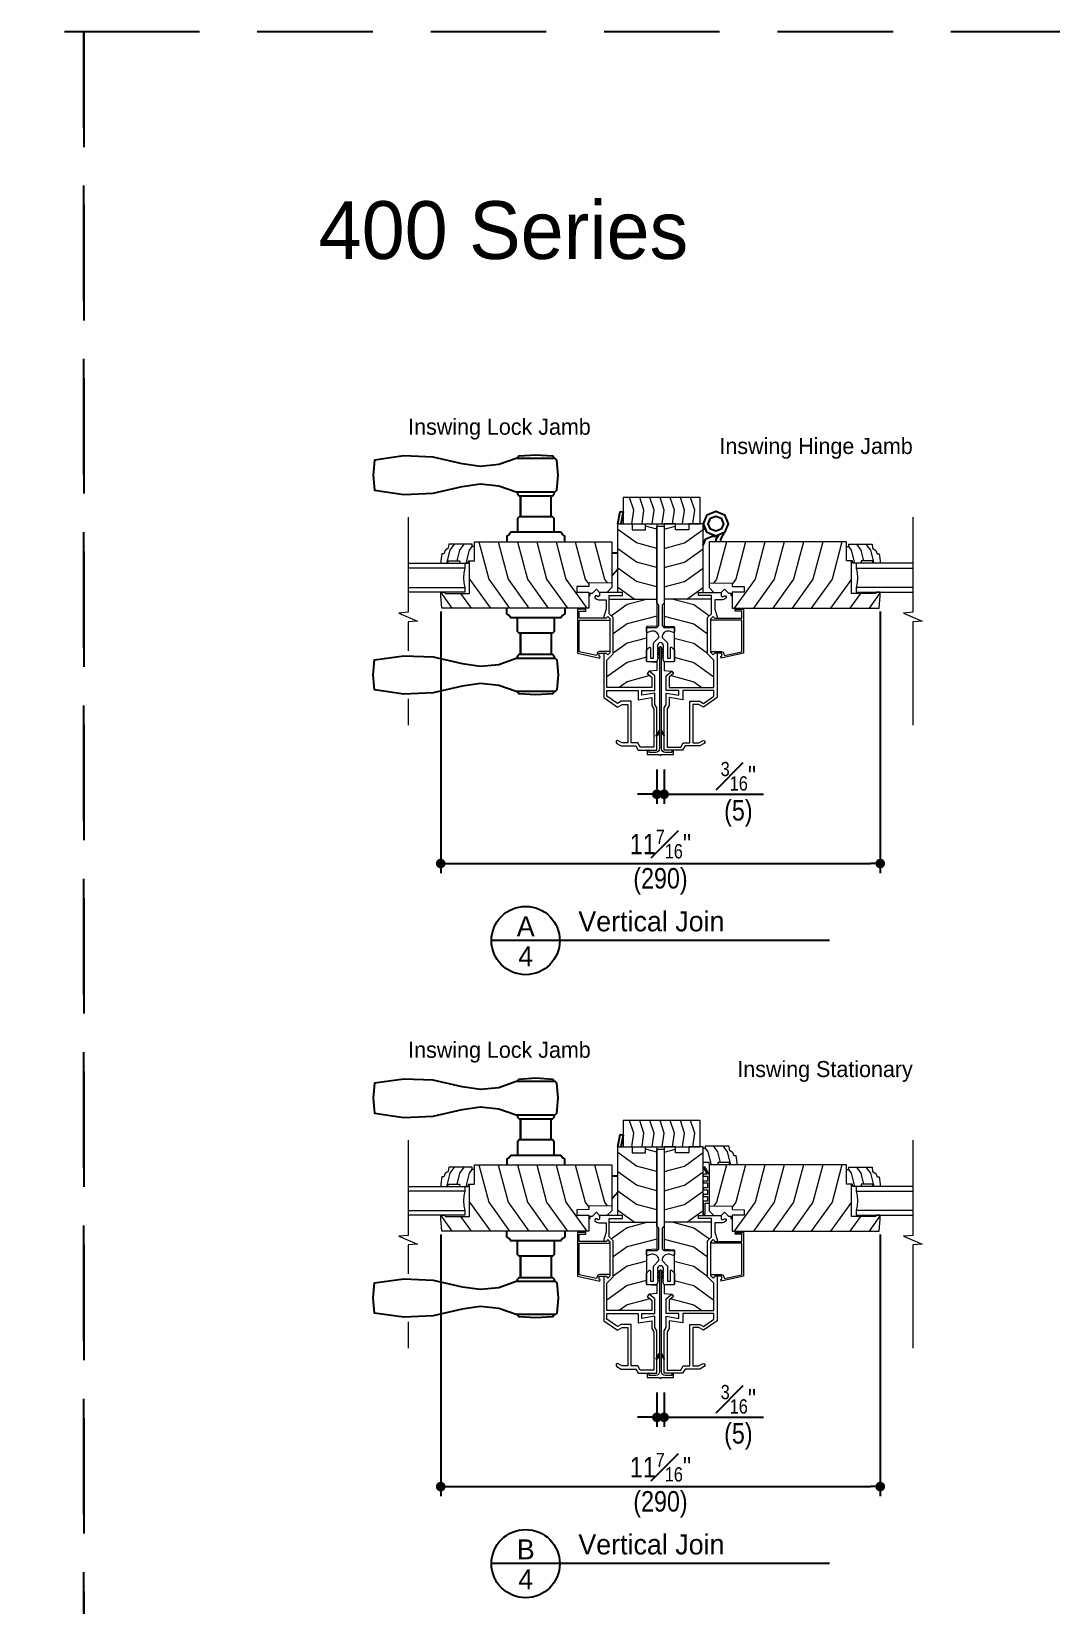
# Model space of a CAD drawing. Extents: x 0 to 204, y 0 to 88.
# Drawn here: x 134.64 to 161.11, y 47.13 to 88 of the extents above; entities that cross this region are included whole.
import ezdxf
from ezdxf.enums import TextEntityAlignment as Align

# ---------------------------------------------------------------- set-up
doc = ezdxf.new("R2010")
doc.units = 0
doc.header["$LTSCALE"] = 6
doc.header["$MEASUREMENT"] = 0
doc.linetypes.add('DASHED', pattern=[0.75, 0.5, -0.25])
doc.layers.get('0').update_dxf_attribs({"linetype": 'CONTINUOUS'})
doc.layers.get('Defpoints').update_dxf_attribs({"linetype": 'CONTINUOUS'})
for name, color, linetype in [('A-ANNO-DIMS', 3, 'CONTINUOUS'), ('A-ANNO-TEXT', 4, 'CONTINUOUS'), ('A-DETL-MBND', 8, 'CONTINUOUS')]:
    doc.layers.add(name, color=color, linetype=linetype)
doc.layers.add('A-DETL-MCUT', color=6, linetype='CONTINUOUS', lineweight=20)
doc.layers.add('A-DETL-PATT', color=8, linetype='CONTINUOUS', lineweight=5)
doc.layers.add('PLOT VIEW', color=1, linetype='DASHED', plot=False)
doc.styles.add('ADF Text', font='FRABK.TTF', dxfattribs={"width": 0.85})
doc.dimstyles.new('1 1_2 inches equals 1 foot', dxfattribs={"dimtxt": 0.53125, "dimasz": 0.25, "dimexe": 0.25, "dimexo": 0.5, "dimgap": 0.125, "dimtad": 1, "dimdec": 6, "dimzin": 3, "dimdsep": 46, "dimlunit": 4, "dimtxsty": 'ADF Text', "dimblk": 'DOT', "dimcen": 0, "dimclrd": 256, "dimclre": 256, "dimclrt": 256, "dimadec": 0, "dimazin": 0, "dimtfac": 0.7, "dimtdec": 6, "dimtix": 1, "dimtmove": 0, "dimatfit": 0, "dimldrblk": 'DOT', "dimfxl": 0, "dimfrac": 1, "dimtolj": 1, "dimtzin": 4, "dimlwd": -1, "dimlwe": -1, "dimarcsym": 0})

# ---------------------------------------------------------------- blocks, each defined once
blk = doc.blocks.new('AW Mull Detail Tag')
at = {"layer": 'A-ANNO-TEXT'}
blk.add_line((8.771, 0), (0, 0), dxfattribs=at)
blk.add_circle((0.886, 0), 0.886, dxfattribs=at)
blk = doc.blocks.new('Vertical Join Tag')
at = {"layer": 'A-ANNO-TEXT'}
blk.add_blockref('AW Mull Detail Tag', (0, 0), dxfattribs=at)
at = {"layer": 'A-ANNO-TEXT', "insert": (2.254, 0.232), "char_height": 0.52083, "width": 7.63397, "attachment_point": 7, "line_spacing_factor": 1.04, "style": 'ADF Text'}
blk.add_mtext('{\\W1;Vertical Join}', dxfattribs=at)
blk = doc.blocks.new('400 Series Interior Casing 8')
at = {"layer": 'A-DETL-MCUT'}
blk.add_lwpolyline([(-0.11, 0.687), (-2.11, 0.687), (-2.11, 0), (-0.11, 0)], close=True, dxfattribs=at)
at = {"layer": 'A-DETL-PATT'}
for points in [[(-1.885, 0), (-1.834, 0.359), (-1.943, 0.687)], [(-1.621, 0), (-1.571, 0.359), (-1.68, 0.687)], [(-1.358, 0), (-1.307, 0.359), (-1.416, 0.687)], [(-1.094, 0), (-1.044, 0.359), (-1.153, 0.687)], [(-0.831, 0), (-0.78, 0.359), (-0.889, 0.687)], [(-0.567, 0), (-0.517, 0.359), (-0.626, 0.687)], [(-0.304, 0), (-0.253, 0.359), (-0.362, 0.687)]]:
    blk.add_lwpolyline(points, dxfattribs=at)
blk = doc.blocks.new('Breakline With Space 1')
at = {"layer": 'A-DETL-MCUT'}
for points in [[(0, 2.593), (0, 0.124), (-0.244, 0.102), (0.244, -0.102), (0, -0.124), (0, -0.876)], [(0, -2.123), (0, -2.802)]]:
    blk.add_lwpolyline(points, dxfattribs=at)
blk = doc.blocks.new('400 Series Door Alum Join')
at = {"layer": 'A-DETL-MCUT'}
for points in [[(-5.84, -0.342, 1.000026), (-5.84, -0.295), (-5.876, -0.295), (-5.876, -0.119, -0.414214), (-5.782, -0.025), (-3.157, -0.025, 1), (-3.157, 0.027), (-5.782, 0.027, -0.414214), (-5.876, 0.121), (-5.876, 0.297), (-5.84, 0.297, 1.000026), (-5.84, 0.344), (-5.931, 0.344), (-5.931, 0.024, 1), (-5.931, -0.022), (-5.931, -0.342)], [(-2.759, -0.34), (-2.729, -0.235), (-2.729, -0.196, 0.414214), (-2.885, -0.04), (-2.895, -0.04), (-3.026, -0.172, -0.198912), (-3.04, -0.178), (-3.416, -0.178, 0.414214), (-3.426, -0.188), (-3.426, -0.25, 0.414214), (-3.416, -0.26), (-3.163, -0.26, -0.668179), (-3.149, -0.294), (-3.209, -0.354, -0.198912), (-3.223, -0.36), (-3.506, -0.36, -0.414214), (-3.526, -0.34), (-3.526, -0.109, -0.311802), (-3.513, -0.09), (-3.428, -0.058, -0.524621), (-3.421, -0.062), (-3.421, -0.067, 0.596322), (-3.406, -0.076), (-3.379, -0.058, -0.596322), (-3.371, -0.062), (-3.371, -0.067, 0.596322), (-3.356, -0.076), (-3.329, -0.058, -0.596322), (-3.321, -0.062), (-3.321, -0.067, 0.596322), (-3.306, -0.076), (-3.279, -0.058, -0.596322), (-3.271, -0.062), (-3.271, -0.067, 0.596322), (-3.256, -0.076), (-3.229, -0.058, -0.596322), (-3.221, -0.062), (-3.221, -0.067, 0.596322), (-3.206, -0.076), (-3.179, -0.058, -0.596322), (-3.171, -0.062), (-3.171, -0.067, 0.414214), (-3.161, -0.077), (-3.103, -0.077, 1), (-3.103, 0.077), (-3.141, 0.077, 0.414214), (-3.151, 0.067), (-3.151, 0.062, -0.596322), (-3.159, 0.058), (-3.186, 0.076, 0.596322), (-3.201, 0.067), (-3.201, 0.062, -0.596322), (-3.209, 0.058), (-3.236, 0.076, 0.596322), (-3.251, 0.067), (-3.251, 0.062, -0.596322), (-3.259, 0.058), (-3.286, 0.076, 0.596322), (-3.301, 0.067), (-3.301, 0.062, -0.596322), (-3.309, 0.058), (-3.336, 0.076, 0.596322), (-3.351, 0.067), (-3.351, 0.062, -0.596322), (-3.359, 0.058), (-3.386, 0.076, 0.596322), (-3.401, 0.067), (-3.401, 0.062, -0.506556), (-3.408, 0.058), (-3.512, 0.091, -0.327531), (-3.526, 0.11), (-3.526, 0.34, -0.414214), (-3.506, 0.36), (-3.223, 0.36, -0.198912), (-3.209, 0.354), (-3.149, 0.294, -0.668179), (-3.163, 0.26), (-3.416, 0.26, 0.414214), (-3.426, 0.25), (-3.426, 0.188, 0.414214), (-3.416, 0.178), (-3.04, 0.178, -0.198912), (-3.026, 0.172), (-2.895, 0.04), (-2.885, 0.04, 0.414214), (-2.729, 0.196), (-2.729, 0.235), (-2.759, 0.34, -0.498342), (-2.744, 0.36), (-2.635, 0.36), (-2.635, 0.098, 0.198912), (-2.632, 0.091), (-2.584, 0.043, 0.198912), (-2.577, 0.04), (-2.058, 0.04, 0.198912), (-2.051, 0.043), (-2.006, 0.088, -0.198912), (-1.992, 0.094), (-0.02, 0.094, -0.414214), (0, 0.074), (0, -0.074, -0.414214), (-0.02, -0.094), (-1.992, -0.094, -0.198912), (-2.006, -0.088), (-2.051, -0.043, 0.198912), (-2.058, -0.04), (-2.577, -0.04, 0.198912), (-2.584, -0.043), (-2.632, -0.091, 0.198912), (-2.635, -0.098), (-2.635, -0.36), (-2.744, -0.36, -0.498342)]]:
    blk.add_lwpolyline(points, format="xyb", close=True, dxfattribs=at)
for points in [[(-5.347, 0.027), (-5.45, 0.087, -1), (-5.438, 0.109), (-5.297, 0.027)], [(-3.307, 0.027), (-3.331, 0.047, -1), (-3.311, 0.07), (-3.26, 0.027)], [(-3.198, 0.027), (-3.222, 0.047, -1), (-3.202, 0.07), (-3.15, 0.026)], [(-5.347, -0.025), (-5.45, -0.085, 1), (-5.438, -0.106), (-5.297, -0.025)], [(-3.307, -0.025), (-3.331, -0.045, 1), (-3.311, -0.068), (-3.26, -0.025)], [(-3.198, -0.025), (-3.222, -0.045, 1), (-3.202, -0.068), (-3.15, -0.024)]]:
    blk.add_lwpolyline(points, format="xyb", dxfattribs=at)
blk = doc.blocks.new('Breakline 1')
at = {"layer": 'A-DETL-MCUT'}
blk.add_lwpolyline([(2.593, 0), (0.124, 0), (0.102, 0.244), (-0.102, -0.244), (-0.124, 0), (-2.802, 0)], dxfattribs=at)
blk = doc.blocks.new('3_4 Glass-flat-4')
at = {"layer": 'A-DETL-MCUT'}
for p, q in [((0, -0.125), (1.469, -0.125)), ((1.469, -0.625), (0, -0.625))]:
    blk.add_line(p, q, dxfattribs=at)
blk.add_lwpolyline([(1.469, 0), (0, 0), (0, -0.125), (0.027, -0.247), (0.036, -0.375), (0.027, -0.503), (0, -0.625), (0, -0.75), (1.469, -0.75)], dxfattribs=at)
at = {"layer": 'A-DETL-MCUT', "const_width": 0.0000001}
for points in [[(0.186, -0.625), (0.186, -0.586), (0.067, -0.538), (0.067, -0.212), (0.186, -0.164), (0.186, -0.125)], [(0.375, -0.125), (0.375, -0.625)]]:
    blk.add_lwpolyline(points, dxfattribs=at)
blk = doc.blocks.new('400 Series Door Glass Stop-flat-5')
at = {"layer": 'A-DETL-MCUT'}
blk.add_lwpolyline([(0.758, -0.102), (0.797, -0.19), (0.844, -0.19), (0.875, -0.376), (0.875, -0.438), (0.684, -0.438), (0.679, -0.376), (0.383, -0.376), (0.378, -0.438), (0.161, -0.438), (0.156, -0.376), (0, -0.376), (0, 0), (0.057, 0), (0.057, 0.062), (0.667, 0.062), (0.677, -0.048), (0.758, -0.102)], dxfattribs=at)
at = {"layer": 'A-DETL-PATT'}
for points in [[(0.218, -0.438), (0.128, -0.097), (0.057, 0.002)], [(0.451, -0.376), (0.378, -0.097), (0.264, 0.062)], [(0.718, -0.438), (0.628, -0.097), (0.514, 0.062)]]:
    blk.add_lwpolyline(points, dxfattribs=at)
blk = doc.blocks.new('400 Series Inswing Stile Rail')
at = {"layer": 'A-DETL-MCUT'}
blk.add_lwpolyline([(3.688, -1.337), (3.688, -0.494), (3.563, -0.494), (3.563, 0), (0, 0), (0, -1.063), (0.594, -1.073), (0.594, -1.157), (0.907, -1.162), (0.907, -1.301), (0.594, -1.306), (0.594, -1.719), (4.407, -1.719), (4.438, -1.4), (4.438, -1.306), (4.344, -1.306), (4.313, -1.337)], close=True, dxfattribs=at)
blk.add_lwpolyline([(0, -1.063), (0, -1.188), (0.123, -1.313), (0.313, -1.313), (0.398, -1.227), (0.5, -1.331), (0.563, -1.331), (0.563, -1.393), (0.594, -1.393)], dxfattribs=at)
at = {"layer": 'A-DETL-PATT'}
for points in [[(0.444, 0), (0.188, -0.965), (0.117, -1.065)], [(0.944, 0), (0.688, -0.965), (0.594, -1.097)], [(1.444, 0), (1.188, -0.965), (0.649, -1.719)], [(1.944, 0), (1.688, -0.965), (1.149, -1.719)], [(2.444, 0), (2.188, -0.965), (1.649, -1.719)], [(2.944, 0), (2.688, -0.965), (2.149, -1.719)], [(3.444, 0), (3.188, -0.965), (2.649, -1.719)], [(3.688, -0.965), (3.149, -1.719)], [(3.922, -1.337), (3.649, -1.719)], [(4.438, -1.315), (4.149, -1.719)]]:
    blk.add_lwpolyline(points, dxfattribs=at)
at = {"layer": 'A-DETL-MCUT'}
for name, p in [('400 Series Door Glass Stop-flat-5', (3.563, -0.118)), ('3_4 Glass-flat-4', (3.813, -0.556))]:
    blk.add_blockref(name, p, dxfattribs=at)
blk = doc.blocks.new('400 Series Stile Rail-flat-2')
at = {"layer": 'A-DETL-MCUT'}
for points in [[(-0.156, -1.313), (-0.156, 0.469), (-0.532, 0.469), (-0.532, 0.313), (-0.874, 0.313), (-0.874, 0.469), (-1.172, 0.469), (-1.172, -2.186), (-0.906, -2.2), (-0.906, -3.107), (-1.172, -3.121), (-1.172, -3.341), (-0.974, -3.356)], [(0.203, -2.89), (0.203, -4.044), (-0.148, -4.289), (-0.27, -4.219), (-0.422, -4.219), (-0.422, -5.219), (-0.27, -5.219), (-0.171, -5.162), (-0.14, -5.157), (-0.115, -5.176), (-0.112, -5.207), (-0.131, -5.231), (-0.248, -5.299), (-0.629, -5.299), (-0.691, -5.406), (-1.172, -5.406), (-1.172, -4.309), (-1.122, -4.223), (-1.122, -3.929), (-0.785, -3.982), (-0.785, -3.855), (-1.122, -3.855), (-1.122, -3.475), (-0.974, -3.356), (-0.924, -3.419), (-1.042, -3.513), (-1.042, -3.779), (0.123, -3.779), (0.123, -3.071), (-0.041, -2.908), (-0.041, -1.967), (0.063, -1.864), (0.063, -1.393), (-0.281, -1.393), (-0.281, -1.313), (0.313, -1.313), (0.313, -1.403), (0.347, -1.423), (0.392, -1.397), (0.423, -1.397), (0.438, -1.424), (0.438, -1.452), (0.393, -1.489), (0.344, -1.5), (0.143, -1.5), (0.143, -1.744), (0.203, -1.938), (0.203, -1.984)], [(0.063, -1.487), (-1.172, -1.487)], [(0.039, -2.843), (0.315, -2.843), (0.358, -2.861), (0.394, -2.951), (0.844, -2.85), (0.844, -2.031), (0.039, -2.031), (0.039, -2), (0.101, -1.939), (0.146, -1.984), (0.844, -1.984), (0.844, -1.797), (0.672, -1.797), (0.672, -1.75), (0.891, -1.75), (0.891, -2.887), (0.307, -3.019), (0.298, -2.976), (0.328, -2.969), (0.328, -2.89), (0.146, -2.89), (0.101, -2.936), (0.039, -2.875), (0.039, -2.031)]]:
    blk.add_lwpolyline(points, dxfattribs=at)
blk.add_lwpolyline([(-0.675, -5.219), (-0.502, -5.219), (-0.502, -4.139), (-0.248, -4.139), (-0.152, -4.195), (0.123, -4.002), (0.123, -3.859), (-0.685, -3.859), (-0.685, -4.099), (-1.042, -4.043), (-1.042, -4.244), (-1.092, -4.331), (-1.092, -5.326), (-0.737, -5.326)], close=True, dxfattribs=at)
at = {"layer": 'A-DETL-PATT'}
for points in [[(-1.172, 0.332), (-0.874, 0.411)], [(-1.172, -0.168), (-0.643, -0.028), (-0.156, 0.32)], [(-1.172, -0.668), (-0.643, -0.528), (-0.156, -0.18)], [(-1.172, -1.168), (-0.643, -1.028), (-0.156, -0.68)], [(-0.585, -1.487), (-0.156, -1.18)], [(-0.94, -1.487), (-0.404, -1.629), (0.005, -1.921)], [(-1.172, -1.925), (-0.404, -2.129), (-0.041, -2.389)], [(-0.906, -2.496), (-0.404, -2.629), (-0.041, -2.889)], [(-0.906, -2.996), (-0.404, -3.129), (0.123, -3.506)], [(-0.992, -3.473), (-0.404, -3.629), (-0.194, -3.779)]]:
    blk.add_lwpolyline(points, dxfattribs=at)
at = {"layer": 'A-DETL-MCUT'}
blk.add_blockref('400 Series Inswing Stile Rail', (0, 0), dxfattribs=at)
blk = doc.blocks.new('400 Series Door Glass Stop-flat-6')
at = {"layer": 'A-DETL-MCUT'}
blk.add_lwpolyline([(0.758, -0.102), (0.797, -0.19), (0.844, -0.19), (0.875, -0.376), (0.875, -0.438), (0.684, -0.438), (0.679, -0.376), (0.383, -0.376), (0.378, -0.438), (0.161, -0.438), (0.156, -0.376), (0, -0.376), (0, 0), (0.057, 0), (0.057, 0.062), (0.667, 0.062), (0.677, -0.048), (0.758, -0.102)], dxfattribs=at)
at = {"layer": 'A-DETL-PATT'}
for points in [[(0.218, -0.438), (0.128, -0.097), (0.057, 0.002)], [(0.451, -0.376), (0.378, -0.097), (0.264, 0.062)], [(0.718, -0.438), (0.628, -0.097), (0.514, 0.062)]]:
    blk.add_lwpolyline(points, dxfattribs=at)
blk = doc.blocks.new('400 Series Inswing Door Stat. Frame-flat-1')
at = {"layer": 'A-DETL-MCUT'}
blk.add_lwpolyline([(1.172, -0.709), (1.059, -0.513), (1.016, -0.538), (1.115, -0.71), (1.016, -0.71), (1.016, -0.76), (1.123, -0.76), (1.123, -0.885), (1.016, -0.885), (1.016, -0.935), (1.123, -0.935), (1.123, -1.06), (1.016, -1.06), (1.016, -1.11), (1.123, -1.11), (1.123, -1.235), (1.016, -1.235), (1.016, -1.285), (1.123, -1.285), (1.123, -1.41), (1.016, -1.41), (1.016, -1.745), (1.066, -1.745), (1.066, -1.46), (1.172, -1.46)], dxfattribs=at)
for name, p in [('400 Series Stile Rail-flat-2', (1.172, -0.469)), ('400 Series Door Glass Stop-flat-6', (1.016, -0.031))]:
    blk.add_blockref(name, p, dxfattribs=at)
blk = doc.blocks.new('_DOT')
at = {"color": 0, "linetype": 'ByBlock'}
blk.add_line((-0.5, 0), (-1, 0), dxfattribs=at)
at = {"color": 0, "linetype": 'ByBlock', "const_width": 0.5}
blk.add_lwpolyline([(-0.25, 0, 1), (0.25, 0, 1)], format="xyb", close=True, dxfattribs=at)
blk = doc.blocks.new('*D118')
at = {"layer": 'A-ANNO-DIMS', "linetype": 'ByBlock', "transparency": 16777216}
for p, q in [((150.87, 68.841), (150.87, 67.945)), ((151.058, 68.841), (151.058, 67.945)), ((150.62, 68.195), (150.37, 68.195)), ((150.87, 68.195), (151.058, 68.195)), ((151.308, 68.195), (153.639, 68.195))]:
    blk.add_line(p, q, dxfattribs=at)
at = {"layer": 'Defpoints', "color": 0, "transparency": 16777216}
for p in [(150.87, 69.341), (151.058, 69.341), (151.058, 68.195)]:
    blk.add_point(p, dxfattribs=at)
at = {"layer": 'A-ANNO-DIMS', "transparency": 16777216, "xscale": 0.25, "yscale": 0.25, "zscale": 0.25}
blk.add_blockref('_DOT', (150.87, 68.195), dxfattribs=at)
at = {"layer": 'A-ANNO-DIMS', "transparency": 16777216, "xscale": 0.25, "yscale": 0.25, "zscale": 0.25, "rotation": 180}
blk.add_blockref('_DOT', (151.058, 68.195), dxfattribs=at)
at = {"layer": 'A-ANNO-DIMS', "transparency": 16777216, "insert": (152.986, 68.195), "char_height": 0.53125, "attachment_point": 5, "style": 'ADF Text'}
blk.add_mtext('\\A1;{\\H0.700000x;\\S3#16;}"\\P\\f [;\\fFranklin Gothic Book;(5)\\f]', dxfattribs=at)
blk = doc.blocks.new('*D119')
at = {"layer": 'A-ANNO-DIMS', "linetype": 'ByBlock', "transparency": 16777216}
for p, q in [((145.26, 72.941), (145.26, 66.147)), ((156.668, 72.941), (156.668, 66.147)), ((145.51, 66.397), (156.418, 66.397))]:
    blk.add_line(p, q, dxfattribs=at)
at = {"layer": 'Defpoints', "color": 0, "transparency": 16777216}
for p in [(145.26, 73.441), (156.668, 73.441), (156.668, 66.397)]:
    blk.add_point(p, dxfattribs=at)
at = {"layer": 'A-ANNO-DIMS', "transparency": 16777216, "xscale": 0.25, "yscale": 0.25, "zscale": 0.25, "rotation": 180}
blk.add_blockref('_DOT', (145.26, 66.397), dxfattribs=at)
at = {"layer": 'A-ANNO-DIMS', "transparency": 16777216, "xscale": 0.25, "yscale": 0.25, "zscale": 0.25}
blk.add_blockref('_DOT', (156.668, 66.397), dxfattribs=at)
at = {"layer": 'A-ANNO-DIMS', "transparency": 16777216, "char_height": 0.53125, "attachment_point": 5, "style": 'ADF Text'}
for s, insert in [('\\A1;11{\\H0.700000x;\\S7#16;}"', (150.964, 66.901)), ('\\A1;\\f [;\\fFranklin Gothic Book;(290)\\f]', (150.964, 65.934))]:
    blk.add_mtext(s, dxfattribs=dict(at, insert=insert))
blk = doc.blocks.new('*D124')
at = {"layer": 'A-ANNO-DIMS', "linetype": 'ByBlock', "transparency": 16777216}
for p, q in [((150.87, 52.664), (150.87, 51.768)), ((151.058, 52.664), (151.058, 51.768)), ((150.62, 52.018), (150.37, 52.018)), ((150.87, 52.018), (151.058, 52.018)), ((151.308, 52.018), (153.639, 52.018))]:
    blk.add_line(p, q, dxfattribs=at)
at = {"layer": 'Defpoints', "color": 0, "transparency": 16777216}
for p in [(150.87, 53.164), (151.058, 53.164), (151.058, 52.018)]:
    blk.add_point(p, dxfattribs=at)
at = {"layer": 'A-ANNO-DIMS', "transparency": 16777216, "xscale": 0.25, "yscale": 0.25, "zscale": 0.25}
blk.add_blockref('_DOT', (150.87, 52.018), dxfattribs=at)
at = {"layer": 'A-ANNO-DIMS', "transparency": 16777216, "xscale": 0.25, "yscale": 0.25, "zscale": 0.25, "rotation": 180}
blk.add_blockref('_DOT', (151.058, 52.018), dxfattribs=at)
at = {"layer": 'A-ANNO-DIMS', "transparency": 16777216, "insert": (152.986, 52.018), "char_height": 0.53125, "attachment_point": 5, "style": 'ADF Text'}
blk.add_mtext('\\A1;{\\H0.700000x;\\S3#16;}"\\P\\f [;\\fFranklin Gothic Book;(5)\\f]', dxfattribs=at)
blk = doc.blocks.new('*D125')
at = {"layer": 'A-ANNO-DIMS', "linetype": 'ByBlock', "transparency": 16777216}
for p, q in [((145.26, 56.764), (145.26, 49.969)), ((156.668, 56.764), (156.668, 49.969)), ((145.51, 50.219), (156.418, 50.219))]:
    blk.add_line(p, q, dxfattribs=at)
at = {"layer": 'Defpoints', "color": 0, "transparency": 16777216}
for p in [(145.26, 57.264), (156.668, 57.264), (156.668, 50.219)]:
    blk.add_point(p, dxfattribs=at)
at = {"layer": 'A-ANNO-DIMS', "transparency": 16777216, "xscale": 0.25, "yscale": 0.25, "zscale": 0.25, "rotation": 180}
blk.add_blockref('_DOT', (145.26, 50.219), dxfattribs=at)
at = {"layer": 'A-ANNO-DIMS', "transparency": 16777216, "xscale": 0.25, "yscale": 0.25, "zscale": 0.25}
blk.add_blockref('_DOT', (156.668, 50.219), dxfattribs=at)
at = {"layer": 'A-ANNO-DIMS', "transparency": 16777216, "char_height": 0.53125, "attachment_point": 5, "style": 'ADF Text'}
for s, insert in [('\\A1;11{\\H0.700000x;\\S7#16;}"', (150.964, 50.724)), ('\\A1;\\f [;\\fFranklin Gothic Book;(290)\\f]', (150.964, 49.757))]:
    blk.add_mtext(s, dxfattribs=dict(at, insert=insert))
blk = doc.blocks.new('400 Series Join Details')
at = {"layer": 'PLOT VIEW'}
blk.add_lwpolyline([(0, 88), (68, 88), (68, 0), (0, 0)], close=True, dxfattribs=at)
at = {"layer": 'A-ANNO-TEXT', "color": 8, "insert": (6.094, 82.072), "char_height": 1.5, "width": 10.85721, "attachment_point": 7, "style": 'ADF Text'}
blk.add_mtext('{\\fFranklin Gothic Demi Cond|b0|i0|c0|p34;\\W1;400 Series}', dxfattribs=at)
blk = doc.blocks.new('400 Series Inswing Hinged Door Handle-flat-1')
at = {"layer": 'A-DETL-MBND'}
for p, q in [((1.574, -0.65), (1.574, -1.2)), ((2.364, -1.2), (2.364, -0.65))]:
    blk.add_line(p, q, dxfattribs=at)
for points in [[(1.219, 0), (1.219, -0.15), (1.281, -0.188), (1.319, -0.25), (2.619, -0.25), (2.657, -0.188), (2.719, -0.15), (2.719, 0)], [(1.494, -0.25), (1.494, -0.605), (1.539, -0.65), (2.399, -0.65), (2.444, -0.605), (2.444, -0.25)], [(1.574, -0.65), (1.574, -1.2)], [(2.364, -0.65), (2.364, -1.2)], [(2.444, -1.3), (2.444, -1.245), (2.399, -1.2), (1.539, -1.2), (1.494, -1.245), (1.494, -1.3)], [(1.484, -2.166), (1.532, -2.222), (1.969, -2.254), (2.406, -2.222), (2.454, -2.166)]]:
    blk.add_lwpolyline(points, dxfattribs=at)
blk.add_lwpolyline([(5.396, -1.235), (4.63, -1.268), (3.882, -1.441), (3.406, -1.508), (2.929, -1.46), (2.476, -1.3), (1.47, -1.3), (1.425, -1.341), (1.391, -1.733), (1.425, -2.125), (1.47, -2.166), (2.476, -2.166), (2.929, -2.006), (3.406, -1.958), (3.882, -2.025), (4.63, -2.198), (5.396, -2.231), (6.157, -2.125), (6.191, -1.733), (6.157, -1.341)], close=True, dxfattribs=at)
blk = doc.blocks.new('400 Series Inswing Hinged Door Handle-flat-2')
at = {"layer": 'A-DETL-MBND'}
for p, q in [((1.574, 0.65), (1.574, 1.2)), ((2.364, 1.2), (2.364, 0.65))]:
    blk.add_line(p, q, dxfattribs=at)
blk.add_lwpolyline([(5.396, 1.235), (4.63, 1.268), (3.882, 1.441), (3.406, 1.508), (2.929, 1.46), (2.476, 1.3), (1.47, 1.3), (1.425, 1.341), (1.391, 1.733), (1.425, 2.125), (1.47, 2.166), (2.476, 2.166), (2.929, 2.006), (3.406, 1.958), (3.882, 2.025), (4.63, 2.198), (5.396, 2.231), (6.157, 2.125), (6.191, 1.733), (6.157, 1.341)], close=True, dxfattribs=at)
for points in [[(1.484, 2.166), (1.532, 2.222), (1.969, 2.254), (2.406, 2.222), (2.454, 2.166)], [(2.444, 1.3), (2.444, 1.245), (2.399, 1.2), (1.539, 1.2), (1.494, 1.245), (1.494, 1.3)], [(1.574, 0.65), (1.574, 1.2)], [(2.364, 0.65), (2.364, 1.2)], [(1.494, 0.25), (1.494, 0.605), (1.539, 0.65), (2.399, 0.65), (2.444, 0.605), (2.444, 0.25)], [(1.219, 0), (1.219, 0.15), (1.281, 0.188), (1.319, 0.25), (2.619, 0.25), (2.657, 0.188), (2.719, 0.15), (2.719, 0)]]:
    blk.add_lwpolyline(points, dxfattribs=at)
blk = doc.blocks.new('3_4 Glass-flat-6')
at = {"layer": 'A-DETL-MCUT'}
for p, q in [((0, -0.125), (1.469, -0.125)), ((1.469, -0.625), (0, -0.625))]:
    blk.add_line(p, q, dxfattribs=at)
blk.add_lwpolyline([(1.469, 0), (0, 0), (0, -0.125), (0.027, -0.247), (0.036, -0.375), (0.027, -0.503), (0, -0.625), (0, -0.75), (1.469, -0.75)], dxfattribs=at)
at = {"layer": 'A-DETL-MCUT', "const_width": 0.0000001}
for points in [[(0.186, -0.625), (0.186, -0.586), (0.067, -0.538), (0.067, -0.212), (0.186, -0.164), (0.186, -0.125)], [(0.375, -0.125), (0.375, -0.625)]]:
    blk.add_lwpolyline(points, dxfattribs=at)
blk = doc.blocks.new('400 Series Door Glass Stop-flat-9')
at = {"layer": 'A-DETL-MCUT'}
blk.add_lwpolyline([(0.758, -0.102), (0.797, -0.19), (0.844, -0.19), (0.875, -0.376), (0.875, -0.438), (0.684, -0.438), (0.679, -0.376), (0.383, -0.376), (0.378, -0.438), (0.161, -0.438), (0.156, -0.376), (0, -0.376), (0, 0), (0.057, 0), (0.057, 0.062), (0.667, 0.062), (0.677, -0.048), (0.758, -0.102)], dxfattribs=at)
at = {"layer": 'A-DETL-PATT'}
for points in [[(0.218, -0.438), (0.128, -0.097), (0.057, 0.002)], [(0.451, -0.376), (0.378, -0.097), (0.264, 0.062)], [(0.718, -0.438), (0.628, -0.097), (0.514, 0.062)]]:
    blk.add_lwpolyline(points, dxfattribs=at)
blk = doc.blocks.new('400 Series Stile Rail-flat-4')
at = {"layer": 'A-DETL-MCUT'}
for p, q in [((0, -1.063), (0, -1.188)), ((0, -1.188), (0.123, -1.313)), ((0.313, -1.313), (0.398, -1.227)), ((0.5, -1.331), (0.398, -1.227)), ((0.563, -1.331), (0.5, -1.331)), ((0.563, -1.393), (0.563, -1.331)), ((0.594, -1.393), (0.563, -1.393))]:
    blk.add_line(p, q, dxfattribs=at)
for points in [[(-0.156, -1.313), (-0.156, 0.469), (-0.532, 0.469), (-0.532, 0.313), (-0.874, 0.313), (-0.874, 0.469), (-1.172, 0.469), (-1.172, -2.186), (-0.906, -2.2), (-0.906, -3.107), (-1.172, -3.121), (-1.172, -3.341), (-0.974, -3.356)], [(0.203, -2.89), (0.203, -4.044), (-0.148, -4.289), (-0.27, -4.219), (-0.422, -4.219), (-0.422, -5.219), (-0.27, -5.219), (-0.171, -5.162), (-0.14, -5.157), (-0.115, -5.176), (-0.112, -5.207), (-0.131, -5.231), (-0.248, -5.299), (-0.629, -5.299), (-0.691, -5.406), (-1.172, -5.406), (-1.172, -4.309), (-1.122, -4.223), (-1.122, -3.929), (-0.785, -3.982), (-0.785, -3.855), (-1.122, -3.855), (-1.122, -3.475), (-0.974, -3.356), (-0.924, -3.419), (-1.042, -3.513), (-1.042, -3.779), (0.123, -3.779), (0.123, -3.071), (-0.041, -2.908), (-0.041, -1.967), (0.063, -1.864), (0.063, -1.393), (-0.281, -1.393), (-0.281, -1.313), (0.313, -1.313), (0.313, -1.403), (0.347, -1.423), (0.392, -1.397), (0.423, -1.397), (0.438, -1.424), (0.438, -1.452), (0.393, -1.489), (0.344, -1.5), (0.143, -1.5), (0.143, -1.744), (0.203, -1.938), (0.203, -1.984)], [(0.063, -1.487), (-1.172, -1.487)], [(0.039, -2.843), (0.315, -2.843), (0.358, -2.861), (0.394, -2.951), (0.844, -2.85), (0.844, -2.031), (0.039, -2.031), (0.039, -2), (0.101, -1.939), (0.146, -1.984), (0.844, -1.984), (0.844, -1.797), (0.672, -1.797), (0.672, -1.75), (0.891, -1.75), (0.891, -2.887), (0.307, -3.019), (0.298, -2.976), (0.328, -2.969), (0.328, -2.89), (0.146, -2.89), (0.101, -2.936), (0.039, -2.875), (0.039, -2.031)]]:
    blk.add_lwpolyline(points, dxfattribs=at)
for points in [[(3.688, -1.337), (3.688, -0.494), (3.563, -0.494), (3.563, 0), (0, 0), (0, -1.063), (0.594, -1.073), (0.594, -1.157), (0.907, -1.162), (0.907, -1.301), (0.594, -1.306), (0.594, -1.719), (4.407, -1.719), (4.438, -1.4), (4.438, -1.306), (4.344, -1.306), (4.313, -1.337)], [(-0.675, -5.219), (-0.502, -5.219), (-0.502, -4.139), (-0.248, -4.139), (-0.152, -4.195), (0.123, -4.002), (0.123, -3.859), (-0.685, -3.859), (-0.685, -4.099), (-1.042, -4.043), (-1.042, -4.244), (-1.092, -4.331), (-1.092, -5.326), (-0.737, -5.326)]]:
    blk.add_lwpolyline(points, close=True, dxfattribs=at)
at = {"layer": 'A-DETL-PATT'}
for points in [[(-1.172, 0.332), (-0.874, 0.411)], [(-1.172, -0.168), (-0.643, -0.028), (-0.156, 0.32)], [(0.444, 0), (0.188, -0.965), (0.117, -1.065)], [(0.944, 0), (0.688, -0.965), (0.594, -1.097)], [(1.444, 0), (1.188, -0.965), (0.649, -1.719)], [(1.944, 0), (1.688, -0.965), (1.149, -1.719)], [(2.444, 0), (2.188, -0.965), (1.649, -1.719)], [(2.944, 0), (2.688, -0.965), (2.149, -1.719)], [(3.444, 0), (3.188, -0.965), (2.649, -1.719)], [(-1.172, -0.668), (-0.643, -0.528), (-0.156, -0.18)], [(-1.172, -1.168), (-0.643, -1.028), (-0.156, -0.68)], [(-0.585, -1.487), (-0.156, -1.18)], [(3.688, -0.965), (3.149, -1.719)], [(-0.94, -1.487), (-0.404, -1.629), (0.005, -1.921)], [(3.922, -1.337), (3.649, -1.719)], [(4.438, -1.315), (4.149, -1.719)], [(-1.172, -1.925), (-0.404, -2.129), (-0.041, -2.389)], [(-0.906, -2.496), (-0.404, -2.629), (-0.041, -2.889)], [(-0.906, -2.996), (-0.404, -3.129), (0.123, -3.506)], [(-0.992, -3.473), (-0.404, -3.629), (-0.194, -3.779)]]:
    blk.add_lwpolyline(points, dxfattribs=at)
at = {"layer": 'A-DETL-MCUT'}
for name, p in [('400 Series Door Glass Stop-flat-9', (3.563, -0.118)), ('3_4 Glass-flat-6', (3.813, -0.556))]:
    blk.add_blockref(name, p, dxfattribs=at)
blk = doc.blocks.new('400 Inswing Lock Jamb Flangless')
at = {"layer": 'A-DETL-MBND'}
for points in [[(-1.016, 0), (-0.953, 0.324), (-0.874, 0.309), (-0.934, 0)], [(-1.016, -0.762), (-1.172, -0.762)], [(-1.016, -1.179), (-1.172, -1.348)]]:
    blk.add_lwpolyline(points, dxfattribs=at)
at = {"layer": 'A-DETL-MCUT', "xscale": -1}
for name, p in [('400 Series Inswing Hinged Door Handle-flat-2', (-1.172, -0.469)), ('400 Series Stile Rail-flat-4', (-1.172, -0.469)), ('400 Series Inswing Hinged Door Handle-flat-1', (-1.172, -2.188))]:
    blk.add_blockref(name, p, dxfattribs=at)
blk = doc.blocks.new('400 Series Stile Rail-flat-1')
at = {"layer": 'A-DETL-MCUT'}
for points in [[(-0.156, -1.313), (-0.156, 0.469), (-0.532, 0.469), (-0.532, 0.313), (-0.874, 0.313), (-0.874, 0.469), (-1.172, 0.469), (-1.172, -2.186), (-0.906, -2.2), (-0.906, -3.107), (-1.172, -3.121), (-1.172, -3.341), (-0.974, -3.356)], [(0.203, -2.89), (0.203, -4.044), (-0.148, -4.289), (-0.27, -4.219), (-0.422, -4.219), (-0.422, -5.219), (-0.27, -5.219), (-0.171, -5.162), (-0.14, -5.157), (-0.115, -5.176), (-0.112, -5.207), (-0.131, -5.231), (-0.248, -5.299), (-0.629, -5.299), (-0.691, -5.406), (-1.172, -5.406), (-1.172, -4.309), (-1.122, -4.223), (-1.122, -3.929), (-0.785, -3.982), (-0.785, -3.855), (-1.122, -3.855), (-1.122, -3.475), (-0.974, -3.356), (-0.924, -3.419), (-1.042, -3.513), (-1.042, -3.779), (0.123, -3.779), (0.123, -3.071), (-0.041, -2.908), (-0.041, -1.967), (0.063, -1.864), (0.063, -1.393), (-0.281, -1.393), (-0.281, -1.313), (0.313, -1.313), (0.313, -1.403), (0.347, -1.423), (0.392, -1.397), (0.423, -1.397), (0.438, -1.424), (0.438, -1.452), (0.393, -1.489), (0.344, -1.5), (0.143, -1.5), (0.143, -1.744), (0.203, -1.938), (0.203, -1.984)], [(0.063, -1.487), (-1.172, -1.487)], [(0.039, -2.843), (0.315, -2.843), (0.358, -2.861), (0.394, -2.951), (0.844, -2.85), (0.844, -2.031), (0.039, -2.031), (0.039, -2), (0.101, -1.939), (0.146, -1.984), (0.844, -1.984), (0.844, -1.797), (0.672, -1.797), (0.672, -1.75), (0.891, -1.75), (0.891, -2.887), (0.307, -3.019), (0.298, -2.976), (0.328, -2.969), (0.328, -2.89), (0.146, -2.89), (0.101, -2.936), (0.039, -2.875), (0.039, -2.031)]]:
    blk.add_lwpolyline(points, dxfattribs=at)
blk.add_lwpolyline([(-0.675, -5.219), (-0.502, -5.219), (-0.502, -4.139), (-0.248, -4.139), (-0.152, -4.195), (0.123, -4.002), (0.123, -3.859), (-0.685, -3.859), (-0.685, -4.099), (-1.042, -4.043), (-1.042, -4.244), (-1.092, -4.331), (-1.092, -5.326), (-0.737, -5.326)], close=True, dxfattribs=at)
at = {"layer": 'A-DETL-PATT'}
for points in [[(-1.172, 0.332), (-0.874, 0.411)], [(-1.172, -0.168), (-0.643, -0.028), (-0.156, 0.32)], [(-1.172, -0.668), (-0.643, -0.528), (-0.156, -0.18)], [(-1.172, -1.168), (-0.643, -1.028), (-0.156, -0.68)], [(-0.585, -1.487), (-0.156, -1.18)], [(-0.94, -1.487), (-0.404, -1.629), (0.005, -1.921)], [(-1.172, -1.925), (-0.404, -2.129), (-0.041, -2.389)], [(-0.906, -2.496), (-0.404, -2.629), (-0.041, -2.889)], [(-0.906, -2.996), (-0.404, -3.129), (0.123, -3.506)], [(-0.992, -3.473), (-0.404, -3.629), (-0.194, -3.779)]]:
    blk.add_lwpolyline(points, dxfattribs=at)
at = {"layer": 'A-DETL-MCUT'}
blk.add_blockref('400 Series Inswing Stile Rail', (0, 0), dxfattribs=at)
blk = doc.blocks.new('400 Inswing Hinge Jamb Flangeless')
at = {"layer": 'A-DETL-MBND'}
blk.add_line((-1.016, -0.163), (-1.069, -0.11), dxfattribs=at)
for points in [[(-1.57, -0.223), (-1.343, -0.317), (-1.116, -0.223), (-1.022, 0.004), (-1.116, 0.231), (-1.343, 0.326), (-1.57, 0.231), (-1.664, 0.004)], [(-1.482, -0.135), (-1.343, -0.193), (-1.204, -0.135), (-1.146, 0.004), (-1.204, 0.143), (-1.343, 0.201), (-1.482, 0.143), (-1.54, 0.004)]]:
    blk.add_lwpolyline(points, close=True, dxfattribs=at)
for points in [[(-1.473, -0.469), (-1.473, -0.402), (-1.57, -0.223)], [(-1.355, -0.469), (-1.355, -0.402), (-1.418, -0.286)], [(-1.016, -0.553), (-1.085, -0.387), (-1.252, -0.317), (-1.343, -0.317)]]:
    blk.add_lwpolyline(points, dxfattribs=at)
at = {"layer": 'A-DETL-MCUT', "xscale": -1}
blk.add_blockref('400 Series Stile Rail-flat-1', (-1.172, -0.469), dxfattribs=at)

msp = doc.modelspace()

# ---------------------------------------------------------------- block references
for p in [(146.5782052, 64.3966269), (146.5782052, 48.2190807, -0.0000007)]:
    msp.add_blockref('Vertical Join Tag', p)
at = {"layer": 'A-ANNO-TEXT'}
for name, p in [('400 Series Join Details', (68.000002, -0.0000015)), ('400 Series Join Details', (136.000002, -0.0000015)), ('400 Inswing Lock Jamb Flangless', (150.8700064, 75.2164472)), ('400 Inswing Lock Jamb Flangless', (150.8700064, 59.038901))]:
    msp.add_blockref(name, p, dxfattribs=at)
at = {"layer": 'A-ANNO-TEXT', "xscale": -1}
msp.add_blockref('400 Inswing Hinge Jamb Flangeless', (151.0575064, 75.2164472), dxfattribs=at)
at = {"layer": 'A-DETL-MBND', "rotation": 90}
for p in [(150.9640064, 75.1583253), (150.9640064, 58.9807791)]:
    msp.add_blockref('400 Series Door Alum Join', p, dxfattribs=at)
at = {"layer": 'A-DETL-MCUT'}
for name, p in [('400 Series Interior Casing 8', (152.1059117, 75.2164472)), ('Breakline With Space 1', (144.4160704, 72.7950085)), ('400 Series Interior Casing 8', (152.1059117, 59.038901)), ('Breakline With Space 1', (144.4160704, 56.6174623)), ('400 Series Inswing Door Stat. Frame-flat-1', (151.0575064, 59.038901))]:
    msp.add_blockref(name, p, dxfattribs=at)
at = {"layer": 'A-DETL-MCUT', "rotation": 90}
for p in [(157.5114425, 72.7950085), (157.5114425, 56.6174623)]:
    msp.add_blockref('Breakline 1', p, dxfattribs=at)

# ---------------------------------------------------------------- texts
at = {"layer": 'A-ANNO-TEXT', "style": 'ADF Text'}
for s, p in [('A', (147.4673976, 64.3504957)), ('B', (147.4673976, 48.1729495, -0.0000007))]:
    msp.add_text(s, height=0.5208333, dxfattribs=at).set_placement(p, align=Align.BOTTOM_CENTER)
for p in [(147.4673976, 64.2508569), (147.4673976, 48.0733107, -0.0000007)]:
    msp.add_text('4', height=0.5208333, dxfattribs=at).set_placement(p, align=Align.TOP_CENTER)
at = {"layer": 'A-ANNO-TEXT', "char_height": 0.416666667, "width": 5.27451257, "style": 'ADF Text'}
for s, insert, attachment_point in [('\\pi-1.25,l1.25,t1.25;{\\W1;Inswing Lock Jamb}', (144.4160704, 77.4039472), 7), ('\\pi-1.25,l1.25,t1.25;{\\W1;Inswing Hinge Jamb}', (157.5114425, 76.9039472), 9), ('\\pi-1.25,l1.25,t1.25;{\\W1;Inswing Lock Jamb}', (144.4160704, 61.226401), 7), ('\\pi-1.25,l1.25,t1.25;{\\W1;Inswing Stationary}', (157.5114425, 60.726401), 9)]:
    msp.add_mtext(s, dxfattribs=dict(at, insert=insert, attachment_point=attachment_point))

# ---------------------------------------------------------------- dimensions: what is measured, and where the dimension line sits
at = {"layer": 'A-ANNO-DIMS'}
for base, p1, p2, picture, middle in [((156.6675064, 66.3966269), (145.2600064, 73.4414472), (156.6675064, 73.4414472), '*D119', (150.9637564, 66.3966269)), ((156.6675064, 50.2190807), (145.2600064, 57.263901), (156.6675064, 57.263901), '*D125', (150.9637564, 50.2190807))]:
    dim = msp.add_linear_dim(base=base, p1=p1, p2=p2, dimstyle='1 1_2 inches equals 1 foot', override={"dimdec": 4, "dimpost": '\\X\\f'}, dxfattribs=at)
    dim.commit()
    dim.dimension.update_dxf_attribs({"geometry": picture, "text_midpoint": middle})
for base, p1, p2, picture, middle in [((151.0575064, 68.1951269), (150.8700064, 69.3414472), (151.0575064, 69.3414472), '*D118', (152.9857379, 68.1951269)), ((151.0575064, 52.0175807), (150.8700064, 53.163901), (151.0575064, 53.163901), '*D124', (152.9857379, 52.0175807))]:
    dim = msp.add_linear_dim(base=base, p1=p1, p2=p2, dimstyle='1 1_2 inches equals 1 foot', override={"dimdec": 4, "dimpost": '\\X\\f'}, dxfattribs=at)
    dim.commit()
    dim.dimension.update_dxf_attribs({"geometry": picture, "text_midpoint": middle, "dimtype": 160})

doc.saveas('drawing.dxf')
